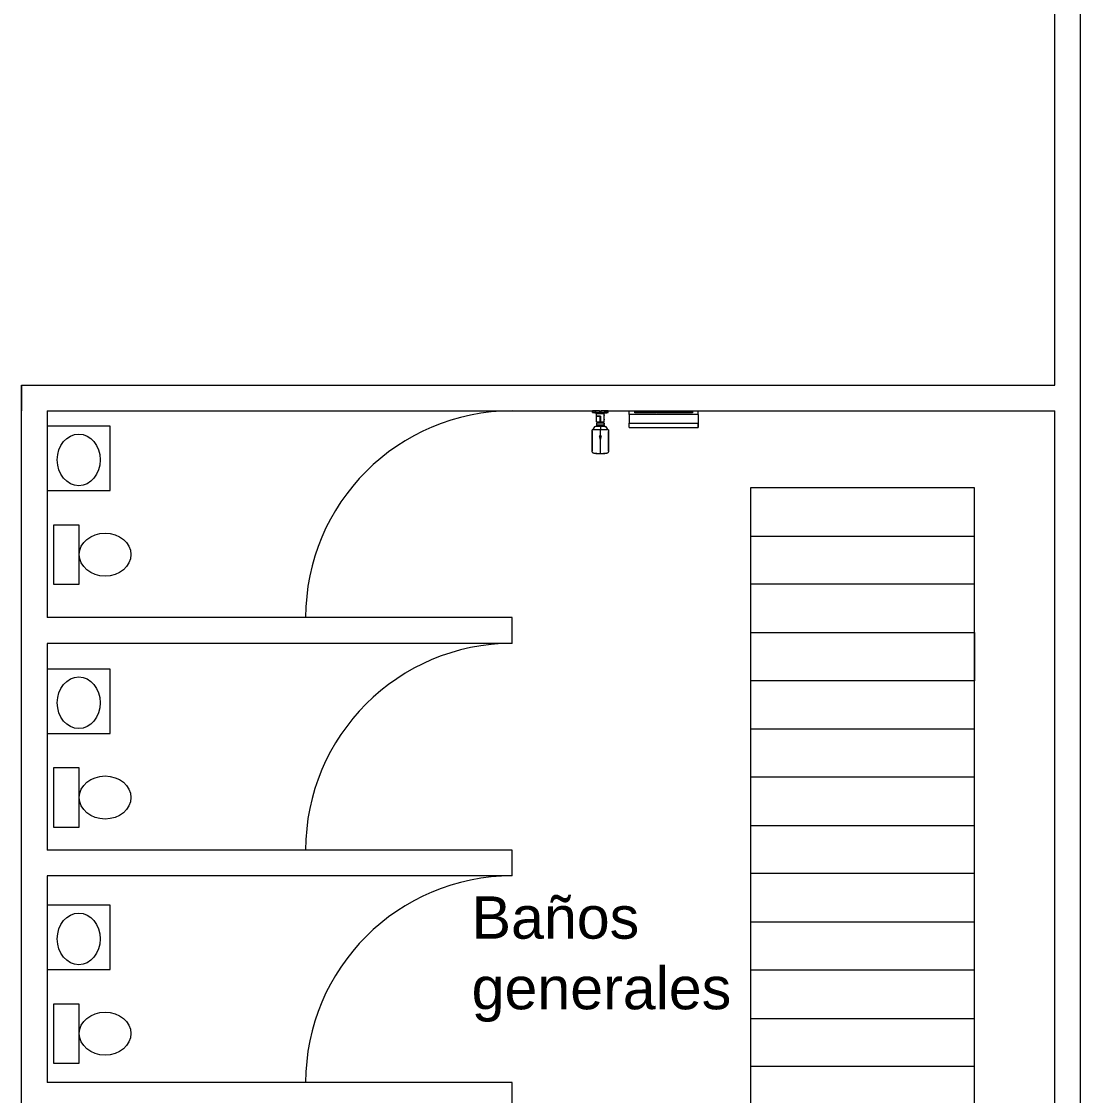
# Model space of a CAD drawing. Header units: millimetres. Extents: x -461 to 1315, y -154 to 152.
# Drawn here: x 1269.89 to 1276.04, y 31.47 to 37.7 of the extents above; entities that cross this region are included whole.
import ezdxf

# ---------------------------------------------------------------- set-up
doc = ezdxf.new("R2010")
doc.units = ezdxf.units.MM
doc.layers.get('0').update_dxf_attribs({"lineweight": 13})
for name, color, linetype, lineweight in [('A-DOOR', 251, 'Continuous', 13), ('A-FURN', 46, 'Continuous', 13), ('A-WALL', 253, 'Continuous', 15), ('C-SSWR', 3, 'Continuous', 13), ('E-AUXL', 72, 'Continuous', 13), ('E-LITE', 40, 'Continuous', 13), ('S-STRS', 4, 'Continuous', 13)]:
    doc.layers.add(name, color=color, linetype=linetype, lineweight=lineweight)
doc.styles.get("Standard").update_dxf_attribs({"font": 'arial.ttf'})

# ---------------------------------------------------------------- blocks, each defined once
blk = doc.blocks.new('*U119')
at = {"layer": 'E-LITE'}
for p, q in [((1106.4, 1404.1), (1186.5, 1404.1)), ((1106.4, 1399.8), (1106.4, 1404.1)), ((1113, 1403.7), (1121, 1403.7)), ((1113, 1403.2), (1113, 1403.7)), ((1121, 1403.2), (1113, 1403.2)), ((1113, 1403), (1121, 1403)), ((1113, 1402.5), (1113, 1403)), ((1121, 1402.5), (1113, 1402.5)), ((1113, 1402.3), (1121, 1402.3)), ((1113, 1401.8), (1113, 1402.3)), ((1121, 1401.8), (1113, 1401.8)), ((1121, 1403.7), (1121, 1403.2)), ((1121, 1403), (1121, 1402.5)), ((1121, 1402.3), (1121, 1401.8)), ((1121.4, 1403.7), (1129.4, 1403.7)), ((1121.4, 1403.2), (1121.4, 1403.7)), ((1129.4, 1403.2), (1121.4, 1403.2)), ((1121.4, 1403), (1129.4, 1403)), ((1121.4, 1402.5), (1121.4, 1403)), ((1129.4, 1402.5), (1121.4, 1402.5)), ((1121.4, 1402.3), (1129.4, 1402.3)), ((1121.4, 1401.8), (1121.4, 1402.3)), ((1129.4, 1401.8), (1121.4, 1401.8)), ((1129.4, 1403.7), (1129.4, 1403.2)), ((1129.4, 1403), (1129.4, 1402.5)), ((1129.4, 1402.3), (1129.4, 1401.8)), ((1129.8, 1403.7), (1137.8, 1403.7)), ((1129.8, 1403.2), (1129.8, 1403.7)), ((1137.8, 1403.2), (1129.8, 1403.2)), ((1129.8, 1403), (1137.8, 1403)), ((1129.8, 1402.5), (1129.8, 1403)), ((1137.8, 1402.5), (1129.8, 1402.5)), ((1129.8, 1402.3), (1137.8, 1402.3)), ((1129.8, 1401.8), (1129.8, 1402.3)), ((1137.8, 1401.8), (1129.8, 1401.8)), ((1137.8, 1403.7), (1137.8, 1403.2)), ((1137.8, 1403), (1137.8, 1402.5)), ((1137.8, 1402.3), (1137.8, 1401.8)), ((1138.3, 1403.7), (1146.2, 1403.7)), ((1138.3, 1403.2), (1138.3, 1403.7)), ((1146.2, 1403.2), (1138.3, 1403.2)), ((1138.3, 1403), (1146.2, 1403)), ((1138.3, 1402.5), (1138.3, 1403)), ((1146.2, 1402.5), (1138.3, 1402.5)), ((1138.3, 1402.3), (1146.2, 1402.3)), ((1138.3, 1401.8), (1138.3, 1402.3)), ((1146.2, 1401.8), (1138.3, 1401.8)), ((1146.2, 1403.7), (1146.2, 1403.2)), ((1146.2, 1403), (1146.2, 1402.5)), ((1146.2, 1402.3), (1146.2, 1401.8)), ((1146.7, 1403.2), (1146.7, 1403.7)), ((1146.7, 1403.7), (1154.7, 1403.7)), ((1154.7, 1403.2), (1146.7, 1403.2)), ((1146.7, 1402.5), (1146.7, 1403)), ((1146.7, 1403), (1154.7, 1403)), ((1154.7, 1402.5), (1146.7, 1402.5)), ((1146.7, 1401.8), (1146.7, 1402.3)), ((1146.7, 1402.3), (1154.7, 1402.3)), ((1154.7, 1401.8), (1146.7, 1401.8)), ((1154.7, 1403.7), (1154.7, 1403.2)), ((1154.7, 1403), (1154.7, 1402.5)), ((1154.7, 1402.3), (1154.7, 1401.8)), ((1155.1, 1403.2), (1155.1, 1403.7)), ((1155.1, 1403.7), (1163.1, 1403.7)), ((1163.1, 1403.2), (1155.1, 1403.2)), ((1155.1, 1402.5), (1155.1, 1403)), ((1155.1, 1403), (1163.1, 1403)), ((1163.1, 1402.5), (1155.1, 1402.5)), ((1155.1, 1401.8), (1155.1, 1402.3)), ((1155.1, 1402.3), (1163.1, 1402.3)), ((1163.1, 1401.8), (1155.1, 1401.8)), ((1163.1, 1403.7), (1163.1, 1403.2)), ((1163.1, 1403), (1163.1, 1402.5)), ((1163.1, 1402.3), (1163.1, 1401.8)), ((1163.5, 1403.2), (1163.5, 1403.7)), ((1163.5, 1403.7), (1171.5, 1403.7)), ((1171.5, 1403.2), (1163.5, 1403.2)), ((1163.5, 1402.5), (1163.5, 1403)), ((1163.5, 1403), (1171.5, 1403)), ((1171.5, 1402.5), (1163.5, 1402.5)), ((1163.5, 1401.8), (1163.5, 1402.3)), ((1163.5, 1402.3), (1171.5, 1402.3)), ((1171.5, 1401.8), (1163.5, 1401.8)), ((1171.5, 1403.7), (1171.5, 1403.2)), ((1171.5, 1403), (1171.5, 1402.5)), ((1171.5, 1402.3), (1171.5, 1401.8)), ((1171.9, 1403.2), (1171.9, 1403.7)), ((1171.9, 1403.7), (1179.9, 1403.7)), ((1179.9, 1403.2), (1171.9, 1403.2)), ((1171.9, 1402.5), (1171.9, 1403)), ((1171.9, 1403), (1179.9, 1403)), ((1179.9, 1402.5), (1171.9, 1402.5)), ((1171.9, 1401.8), (1171.9, 1402.3)), ((1171.9, 1402.3), (1179.9, 1402.3)), ((1179.9, 1401.8), (1171.9, 1401.8)), ((1179.9, 1403.7), (1179.9, 1403.2)), ((1179.9, 1403), (1179.9, 1402.5)), ((1179.9, 1402.3), (1179.9, 1401.8)), ((1186.5, 1399.8), (1186.5, 1404.1)), ((1186.5, 1399.8), (1106.4, 1399.8)), ((1106.4, 1399.8), (1106.4, 1389.9)), ((1106.4, 1389.9), (1186.5, 1389.9)), ((1106.4, 1389.9), (1106.4, 1389.9)), ((1106.4, 1385), (1106.4, 1389.9)), ((1106.4, 1385), (1106.4, 1389.9)), ((1186.5, 1399.8), (1186.5, 1389.9)), ((1186.5, 1389.9), (1186.5, 1389.9)), ((1186.5, 1389.9), (1186.5, 1385)), ((1186.5, 1385), (1186.5, 1389.9)), ((1106.4, 1385), (1106.4, 1385)), ((1106.4, 1384.7), (1106.4, 1385)), ((1106.4, 1384.7), (1106.4, 1385)), ((1106.4, 1384.7), (1186.5, 1384.7)), ((1106.4, 1384.7), (1106.4, 1384.7)), ((1186.5, 1385), (1186.5, 1385)), ((1186.5, 1384.7), (1186.5, 1385)), ((1186.5, 1385), (1186.5, 1384.7)), ((1186.5, 1384.7), (1186.5, 1384.7))]:
    blk.add_line(p, q, dxfattribs=at)
blk = doc.blocks.new('*U127')
for p, q in [((1159.05, 1155.28), (1159.05, 1169.47)), ((1159.05, 1163.13), (1159.46, 1163.13)), ((1159.46, 1162.99), (1159.05, 1162.99)), ((1159.46, 1162.93), (1159.05, 1162.93)), ((1159.05, 1161.82), (1159.46, 1161.82)), ((1159.05, 1161.76), (1159.46, 1161.76)), ((1159.05, 1161.62), (1159.46, 1161.62)), ((1159.12, 1169.54), (1159.12, 1163.13)), ((1160.56, 1169.46), (1159.12, 1169.54)), ((1159.12, 1161.62), (1159.12, 1155.21)), ((1159.9, 1162.05), (1159.9, 1162.7)), ((1160.56, 1155.28), (1160.56, 1169.46)), ((1160.69, 1169.33), (1160.69, 1165.88)), ((1160.69, 1167.32), (1160.69, 1167.41)), ((1160.69, 1167.17), (1160.69, 1167.32)), ((1160.69, 1166.96), (1160.69, 1167.17)), ((1160.69, 1166.78), (1160.69, 1166.96)), ((1160.69, 1166.67), (1160.69, 1166.78)), ((1160.69, 1166.67), (1160.69, 1166.56)), ((1160.69, 1155.42), (1160.69, 1165.88)), ((1161.47, 1165.79), (1161.47, 1158.96)), ((1161.52, 1165.49), (1161.51, 1165.75)), ((1161.51, 1159), (1161.51, 1165.75)), ((1161.52, 1159), (1161.52, 1165.75)), ((1161.56, 1165.79), (1161.56, 1158.96)), ((1161.95, 1165.79), (1161.56, 1165.79)), ((1161.95, 1165.79), (1161.97, 1165.79)), ((1161.97, 1165.79), (1161.97, 1165.79)), ((1162.16, 1165.75), (1162.16, 1165.75)), ((1162.38, 1165.73), (1162.37, 1165.73)), ((1162.6, 1165.72), (1162.6, 1165.73)), ((1162.83, 1165.73), (1162.6, 1165.73)), ((1163.04, 1165.75), (1162.82, 1165.73)), ((1163.18, 1165.78), (1163.04, 1165.75)), ((1163.04, 1165.75), (1163.04, 1165.75)), ((1163.23, 1165.79), (1163.18, 1165.78)), ((1163.25, 1165.79), (1163.23, 1165.79)), ((1163.23, 1165.79), (1163.23, 1165.79)), ((1163.23, 1165.78), (1163.23, 1165.79)), ((1163.24, 1165.79), (1163.24, 1165.79)), ((1165.91, 1165.79), (1163.25, 1165.79)), ((1163.79, 1158.96), (1163.79, 1162.42)), ((1163.79, 1162.42), (1169.02, 1162.42)), ((1163.83, 1159), (1163.83, 1162.37)), ((1163.83, 1162.37), (1169.25, 1162.37)), ((1163.85, 1162.37), (1163.85, 1159.39)), ((1163.86, 1162.24), (1163.86, 1159)), ((1163.9, 1162.24), (1163.9, 1158.96)), ((1163.99, 1162.37), (1163.99, 1162.33)), ((1163.99, 1162.37), (1169.25, 1162.37)), ((1168.65, 1162.33), (1163.99, 1162.33)), ((1165.91, 1165.79), (1165.93, 1165.79)), ((1165.93, 1165.79), (1165.93, 1165.79)), ((1166.12, 1165.75), (1166.12, 1165.75)), ((1166.34, 1165.73), (1166.33, 1165.73)), ((1166.56, 1165.72), (1166.56, 1165.73)), ((1166.79, 1165.73), (1166.56, 1165.73)), ((1167, 1165.75), (1166.78, 1165.73)), ((1167.14, 1165.78), (1167, 1165.75)), ((1167, 1165.75), (1167, 1165.75)), ((1167.19, 1165.79), (1167.14, 1165.78)), ((1167.19, 1165.79), (1167.19, 1165.79)), ((1167.19, 1165.78), (1167.19, 1165.79)), ((1167.21, 1165.79), (1167.19, 1165.79)), ((1167.2, 1165.79), (1167.2, 1165.79)), ((1169.02, 1165.79), (1167.21, 1165.79)), ((1169.02, 1162.33), (1168.65, 1162.33)), ((1169.02, 1162.37), (1169.02, 1165.79)), ((1169.02, 1158.96), (1169.02, 1162.37)), ((1169.29, 1162.42), (1169.29, 1165.52)), ((1169.29, 1164.29), (1169.63, 1164.29)), ((1169.29, 1159.23), (1169.29, 1162.33)), ((1169.63, 1160.46), (1169.63, 1164.29)), ((1170.04, 1165.65), (1170.04, 1159.1)), ((1170.18, 1165.79), (1170.18, 1158.96)), ((1170.18, 1165.79), (1170.58, 1165.79)), ((1170.58, 1165.79), (1170.59, 1165.79)), ((1170.59, 1165.79), (1170.58, 1165.79)), ((1170.59, 1165.79), (1170.58, 1165.79)), ((1170.64, 1165.78), (1170.59, 1165.79)), ((1170.59, 1165.79), (1170.59, 1165.79)), ((1170.99, 1165.74), (1170.98, 1165.74)), ((1171.42, 1165.74), (1171.2, 1165.73)), ((1171.2, 1165.73), (1171.2, 1165.73)), ((1171.63, 1165.76), (1171.42, 1165.74)), ((1171.77, 1165.78), (1171.63, 1165.76)), ((1171.63, 1165.76), (1171.63, 1165.76)), ((1171.82, 1165.79), (1171.77, 1165.78)), ((1171.77, 1165.78), (1171.77, 1165.78)), ((1171.82, 1165.79), (1171.81, 1165.79)), ((1171.82, 1165.79), (1171.82, 1165.79)), ((1171.82, 1165.79), (1172.05, 1165.79)), ((1171.82, 1165.79), (1171.82, 1165.79)), ((1171.82, 1165.79), (1171.82, 1165.79)), ((1172.05, 1158.96), (1172.05, 1165.79)), ((1172.09, 1165.75), (1172.09, 1159)), ((1172.09, 1159), (1172.09, 1165.75)), ((1172.13, 1158.96), (1172.13, 1165.79)), ((1172.13, 1162.37), (1176.19, 1162.37)), ((1176.19, 1169.72), (1176.19, 1155.03)), ((1181.31, 1162.37), (1176.19, 1162.37)), ((1176.26, 1169.79), (1176.26, 1154.96)), ((1176.26, 1169.77), (1196.04, 1169.77)), ((1194.63, 1169.85), (1177.55, 1169.85)), ((1181.41, 1162.51), (1182.98, 1162.51)), ((1181.41, 1162.24), (1181.41, 1162.51)), ((1182.98, 1162.24), (1181.41, 1162.24)), ((1184.24, 1162.78), (1182.98, 1162.78)), ((1182.98, 1162.51), (1182.98, 1162.24)), ((1182.98, 1161.96), (1184.24, 1161.96)), ((1184.48, 1162.7), (1183.02, 1162.7)), ((1183.02, 1162.05), (1184.48, 1162.05)), ((1184.65, 1162.37), (1183.05, 1162.37)), ((1184.6, 1162.56), (1183.06, 1162.56)), ((1183.06, 1162.55), (1184.61, 1162.55)), ((1184.61, 1162.2), (1183.06, 1162.2)), ((1183.06, 1162.19), (1184.6, 1162.19)), ((1197.47, 1162.37), (1184.65, 1162.37)), ((1194.63, 1169.85), (1194.63, 1169.85)), ((1194.63, 1169.85), (1194.63, 1169.85)), ((1195.19, 1169.85), (1195.21, 1169.85)), ((1195.91, 1169.8), (1195.89, 1169.8)), ((1195.89, 1169.8), (1196.04, 1169.77)), ((1195.91, 1169.8), (1196.05, 1169.77)), ((1196.04, 1169.77), (1196.05, 1169.77)), ((1160.56, 1155.28), (1159.12, 1155.21)), ((1160.69, 1158.25), (1160.69, 1158.25)), ((1160.69, 1157.89), (1160.69, 1157.88)), ((1160.69, 1157.58), (1160.69, 1157.78)), ((1160.69, 1157.44), (1160.69, 1157.58)), ((1160.69, 1157.56), (1160.69, 1157.56)), ((1160.69, 1157.35), (1160.69, 1157.44)), ((1160.69, 1157.29), (1160.69, 1157.35)), ((1160.69, 1157.34), (1160.69, 1157.34)), ((1160.7, 1158.59), (1160.7, 1158.58)), ((1161.52, 1159.26), (1161.51, 1159)), ((1163.79, 1158.96), (1161.56, 1158.96)), ((1163.86, 1159.4), (1163.85, 1159.39)), ((1169.02, 1158.96), (1163.9, 1158.96)), ((1169.29, 1160.46), (1169.63, 1160.46)), ((1169.63, 1160.46), (1169.63, 1160.46)), ((1170.18, 1158.96), (1172.05, 1158.96)), ((1196.04, 1154.98), (1176.26, 1154.98)), ((1177.55, 1154.89), (1177.53, 1154.89)), ((1177.55, 1154.89), (1194.63, 1154.89)), ((1177.55, 1154.89), (1177.55, 1154.89)), ((1177.55, 1154.89), (1177.55, 1154.89)), ((1194.63, 1154.89), (1194.63, 1154.89)), ((1194.63, 1154.89), (1194.63, 1154.89)), ((1195.21, 1154.9), (1195.19, 1154.9)), ((1196.04, 1154.98), (1195.89, 1154.95)), ((1195.89, 1154.95), (1195.91, 1154.95)), ((1195.91, 1154.95), (1196.05, 1154.98)), ((1196.05, 1154.98), (1196.04, 1154.98))]:
    blk.add_line(p, q)
for points in [[(1160.69, 1167.41), (1160.69, 1167.46), (1160.69, 1167.47), (1160.69, 1167.48), (1160.69, 1167.49)], [(1160.71, 1165.88), (1160.71, 1165.88), (1160.71, 1165.9), (1160.71, 1165.91), (1160.7, 1165.94), (1160.7, 1165.98), (1160.7, 1166.02), (1160.7, 1166.08), (1160.7, 1166.15), (1160.69, 1166.23), (1160.69, 1166.33), (1160.69, 1166.44), (1160.69, 1166.56)], [(1162.6, 1165.73), (1162.38, 1165.73), (1162.16, 1165.75), (1162.02, 1165.78), (1161.97, 1165.79)], [(1166.56, 1165.73), (1166.34, 1165.73), (1166.12, 1165.75), (1165.98, 1165.78), (1165.93, 1165.79)], [(1171.2, 1165.73), (1170.99, 1165.74), (1170.78, 1165.76), (1170.64, 1165.78)], [(1197.47, 1162.37), (1197.46, 1164.1), (1197.37, 1166.38), (1197.21, 1167.79), (1197.11, 1168.29), (1196.84, 1169.08), (1196.4, 1169.62), (1196.05, 1169.77)], [(1196.05, 1154.98), (1196.4, 1155.12), (1196.84, 1155.67), (1197.11, 1156.45), (1197.21, 1156.96), (1197.37, 1158.37), (1197.46, 1160.65), (1197.47, 1162.37)], [(1160.69, 1157.78), (1160.69, 1157.94), (1160.69, 1158.04), (1160.69, 1158.14), (1160.69, 1158.25), (1160.69, 1158.37), (1160.69, 1158.48), (1160.7, 1158.57), (1160.7, 1158.65), (1160.7, 1158.71), (1160.7, 1158.76), (1160.7, 1158.8), (1160.71, 1158.83), (1160.71, 1158.85), (1160.71, 1158.86)]]:
    blk.add_lwpolyline(points)
blk.add_circle((1182.2, 1162.37), 0.806)
for centre, radius, start, end in [((1159.12, 1169.47), 0.0683, 87, 180), ((1159.46, 1162.37), 0.751, 270, 90), ((1159.46, 1162.37), 0.68, 88.5039, 89.98858), ((1159.46, 1162.37), 0.614, 270, 89.99999), ((1159.46, 1162.38), 0.68, 270.00788, 271.49048), ((1160.55, 1169.33), 0.137, 0.26116, 86.99101), ((1160.62, 1167.49), 0.0676, 357.16436, 0.36092), ((1160.65, 1165.86), 0.0683, 1.45907, 42.96803), ((1161.47, 1165.75), 0.041, 3.33418, 86.58445), ((1161.56, 1165.75), 0.041, 89.99998, 179.99998), ((1161.85, 1165.25), 0.553, 78.39215, 78.61448), ((1163.99, 1162.24), 0.137, 89.99985, 180), ((1169.02, 1165.52), 0.273, 359.99509, 90.00027), ((1169.25, 1162.42), 0.041, 270.00022, 0.0001), ((1169.25, 1162.33), 0.041, 0, 90.00034), ((1169.63, 1164.7), 0.41, 270, 359.99843), ((1170.18, 1165.65), 0.137, 90, 180), ((1171.24, 1169.31), 3.59, 259.55386, 260.29631), ((1171.21, 1169.16), 3.43, 260.24042, 266.19221), ((1171.2, 1169.05), 3.32, 266.2833, 269.99352), ((1171.14, 1169.49), 3.76, 279.73647, 280.42945), ((1172.05, 1165.75), 0.041, 0, 90), ((1172.13, 1165.75), 0.041, 92.16288, 179.98836), ((1176.19, 1165.88), 3.1, 90, 165.78378), ((1181.36, 1162.37), 0.0546, 110.29317, 249.70683), ((1181.37, 1162.49), 0.0546, 102.29317, 241.70683), ((1181.37, 1162.26), 0.0546, 118.29317, 257.70683), ((1181.4, 1162.6), 0.0546, 94.29317, 233.70683), ((1182.2, 1162.37), 0.853, 175.44139, 176.55861), ((1182.2, 1162.37), 0.853, 183.44139, 184.55861), ((1181.4, 1162.14), 0.0546, 126.29317, 265.70683), ((1182.2, 1162.37), 0.853, 167.44139, 168.55861), ((1182.2, 1162.37), 0.853, 191.44139, 192.55861), ((1181.43, 1162.71), 0.0546, 86.29317, 225.70683), ((1181.43, 1162.04), 0.0546, 134.29317, 273.70683), ((1182.2, 1162.37), 0.853, 159.44139, 160.55861), ((1182.2, 1162.37), 0.853, 199.44139, 200.55861), ((1181.49, 1162.82), 0.0546, 78.29317, 217.70683), ((1181.49, 1161.93), 0.0546, 142.29317, 281.70683), ((1182.2, 1162.37), 0.853, 151.44139, 152.55861), ((1182.2, 1162.37), 0.853, 207.44139, 208.55861), ((1181.56, 1162.91), 0.0546, 70.29317, 209.70683), ((1182.2, 1162.37), 0.853, 143.44139, 144.55861), ((1182.2, 1162.37), 0.853, 215.44139, 216.55861), ((1181.56, 1161.84), 0.0546, 150.29317, 289.70683), ((1181.64, 1162.99), 0.0546, 62.29317, 201.70683), ((1182.2, 1162.37), 0.853, 135.44139, 136.55861), ((1182.2, 1162.37), 0.853, 223.44139, 224.55861), ((1181.64, 1161.76), 0.0546, 158.29317, 297.70683), ((1182.2, 1162.37), 0.853, 127.44139, 128.55861), ((1182.2, 1162.37), 0.853, 231.44139, 232.55861), ((1181.73, 1163.07), 0.0546, 54.29317, 193.70683), ((1181.73, 1161.68), 0.0546, 166.29317, 305.70683), ((1182.2, 1162.37), 0.853, 119.44139, 120.55861), ((1182.2, 1162.37), 0.853, 239.44139, 240.55861), ((1181.83, 1163.12), 0.0546, 46.29317, 185.70683), ((1181.83, 1161.63), 0.0546, 174.29317, 313.70683), ((1182.2, 1162.37), 0.853, 111.44139, 112.55861), ((1182.2, 1162.37), 0.853, 247.44139, 248.55861), ((1181.94, 1163.17), 0.0546, 38.29317, 177.70683), ((1181.94, 1161.58), 0.0546, 182.29317, 321.70683), ((1182.2, 1162.37), 0.853, 103.44139, 104.55861), ((1182.2, 1162.37), 0.853, 255.44139, 256.55861), ((1182.05, 1163.19), 0.0546, 30.29317, 169.70683), ((1182.05, 1161.55), 0.0546, 190.29317, 329.70683), ((1182.2, 1162.37), 0.853, 95.44139, 96.55861), ((1182.2, 1162.37), 0.853, 263.44139, 264.55861), ((1182.17, 1163.21), 0.0546, 22.29317, 161.70683), ((1182.17, 1161.54), 0.0546, 198.29317, 337.70683), ((1182.2, 1162.37), 0.853, 87.44139, 88.55861), ((1182.2, 1162.37), 0.853, 271.44139, 272.55861), ((1182.28, 1163.2), 0.0546, 14.29317, 153.70683), ((1182.28, 1161.55), 0.0546, 206.29317, 345.70683), ((1182.2, 1162.37), 0.853, 79.44139, 80.55861), ((1182.2, 1162.37), 0.853, 279.44139, 280.55861), ((1182.4, 1163.18), 0.0546, 6.29317, 145.70683), ((1182.4, 1161.57), 0.0546, 214.29317, 353.70683), ((1182.2, 1162.37), 0.853, 71.44139, 72.55861), ((1182.2, 1162.37), 0.853, 287.44139, 288.55861), ((1182.51, 1163.15), 0.0546, 358.29317, 137.70683), ((1182.51, 1161.6), 0.0546, 222.29317, 1.70683), ((1182.2, 1162.37), 0.853, 63.44139, 64.55861), ((1182.2, 1162.37), 0.853, 295.44139, 296.55861), ((1182.61, 1163.1), 0.0546, 350.29317, 129.70683), ((1182.61, 1161.65), 0.0546, 230.29317, 9.70683), ((1182.2, 1162.37), 0.853, 55.44139, 56.55861), ((1182.2, 1162.37), 0.853, 303.44139, 304.55861), ((1182.71, 1163.03), 0.0546, 342.29317, 121.70683), ((1182.71, 1161.72), 0.0546, 238.29317, 17.70683), ((1182.2, 1162.37), 0.853, 47.44139, 48.55861), ((1182.2, 1162.37), 0.853, 311.44139, 312.55861), ((1182.8, 1162.95), 0.0546, 334.29317, 113.70683), ((1182.8, 1161.8), 0.0546, 246.29317, 25.70683), ((1182.2, 1162.37), 0.853, 39.44139, 40.55861), ((1182.2, 1162.37), 0.853, 319.44139, 320.55861), ((1182.87, 1162.86), 0.0546, 326.29317, 105.70683), ((1182.87, 1161.88), 0.0546, 254.29317, 33.70683), ((1182.2, 1162.37), 0.853, 31.44139, 32.55861), ((1182.93, 1162.77), 0.0546, 318.29317, 97.70683), ((1182.93, 1161.98), 0.0546, 262.29317, 41.70683), ((1182.2, 1162.37), 0.853, 327.44139, 328.55861), ((1182.2, 1162.37), 0.853, 23.44139, 24.55861), ((1182.2, 1162.37), 0.853, 335.44139, 336.55861), ((1182.98, 1162.66), 0.0546, 310.29317, 89.70683), ((1182.98, 1162.09), 0.0546, 270.29317, 49.70683), ((1182.2, 1162.37), 0.853, 15.44139, 16.55861), ((1182.2, 1162.37), 0.853, 343.44139, 344.55861), ((1183.01, 1162.55), 0.0546, 302.29317, 81.70683), ((1183.01, 1162.2), 0.0546, 278.29317, 57.70683), ((1182.2, 1162.37), 0.853, 7.44139, 8.55861), ((1183.03, 1162.43), 0.0546, 294.29317, 73.70683), ((1183.03, 1162.32), 0.0546, 286.29317, 65.70683), ((1182.2, 1162.37), 0.853, 351.44139, 352.55861), ((1182.2, 1162.37), 0.853, 359.44139, 0.55861), ((1184.24, 1162.37), 0.41, 270, 90), ((1194.64, 1146.64), 23.22, 88.63868, 90.00768), ((1195.81, 1169.33), 0.478, 78.11902, 79.11867), ((1195.84, 1168.8), 0.989, 77.31369, 78.07534), ((1195.84, 1168.84), 0.956, 72.8716, 77.33101), ((1159.12, 1155.28), 0.0683, 180, 273), ((1160.55, 1155.42), 0.137, 273.00899, 359.73891), ((1226.41, 1157.74), 65.72, 179.55738, 179.87369), ((1305.79, 1157.5), 145.1, 179.8511, 179.97705), ((1245.23, 1157.51), 84.54, 179.96567, 180.11216), ((1160.62, 1157.26), 0.0676, 359.63907, 2.83301), ((1160.65, 1158.89), 0.0683, 317.03196, 358.54093), ((1162.46, 1158.7), 1.76, 176.17498, 176.43493), ((1161.47, 1159), 0.041, 273.41558, 356.66556), ((1161.56, 1159), 0.041, 179.99998, 269.99998), ((1163.79, 1159), 0.041, 269.95259, 0.01686), ((1163.9, 1159.34), 0.0683, 135.00002, 180), ((1163.9, 1159), 0.041, 180.01737, 269.95218), ((1169.02, 1159.23), 0.273, 269.99992, 359.99562), ((1169.63, 1160.05), 0.41, 0.00162, 90.00003), ((1170.18, 1159.1), 0.137, 180, 270), ((1172.05, 1159), 0.041, 270, 0), ((1172.13, 1159), 0.041, 180.01385, 267.82934), ((1176.19, 1158.87), 3.1, 194.21622, 270), ((1176.26, 1155.04), 0.0682, 180.03923, 270.03926), ((1176.26, 1155.03), 0.0681, 180.00473, 228.0476), ((1176.3, 1155.11), 0.161, 249.95607, 251.2777), ((1177.55, 1178.91), 24.01, 269.13394, 269.95044), ((1194.65, 1176.98), 22.09, 269.9562, 271.39629), ((1195.81, 1155.41), 0.478, 280.89288, 281.88136), ((1195.83, 1155.95), 0.997, 281.91804, 282.69604), ((1195.84, 1155.93), 0.974, 282.69292, 284.39556)]:
    blk.add_arc(centre, radius, start, end)
for points, knots in [([(1159.46, 1163.05), (1159.46, 1163.06), (1159.46, 1163.07), (1159.46, 1163.09), (1159.46, 1163.1), (1159.46, 1163.11), (1159.46, 1163.12), (1159.46, 1163.12), (1159.46, 1163.13), (1159.46, 1163.13)], [0, 0, 0, 0, 0.35643, 0.535493, 0.69769, 0.830118, 0.925702, 0.980783, 1, 1, 1, 1]), ([(1159.46, 1162.99), (1159.46, 1162.99), (1159.46, 1162.99), (1159.46, 1162.99), (1159.46, 1163), (1159.46, 1163.01), (1159.46, 1163.02), (1159.46, 1163.03), (1159.46, 1163.04), (1159.46, 1163.05)], [0, 0, 0, 0, 0.019071, 0.071637, 0.161856, 0.287608, 0.444159, 0.622044, 1, 1, 1, 1]), ([(1159.46, 1162.93), (1159.46, 1162.93), (1159.46, 1162.95), (1159.46, 1162.96), (1159.46, 1162.97), (1159.46, 1162.98), (1159.46, 1162.98), (1159.46, 1162.99), (1159.46, 1162.99), (1159.46, 1162.99)], [0, 0, 0, 0, 0.408529, 0.574776, 0.709499, 0.821333, 0.913324, 0.975308, 1, 1, 1, 1]), ([(1159.46, 1162.93), (1159.55, 1162.93), (1159.72, 1162.89), (1159.85, 1162.77), (1159.9, 1162.7)], [0, 0, 0, 0, 0.499226, 1, 1, 1, 1]), ([(1159.9, 1162.05), (1159.88, 1162.01), (1159.82, 1161.95), (1159.71, 1161.88), (1159.59, 1161.83), (1159.51, 1161.82), (1159.46, 1161.82)], [0, 0, 0, 0, 0.250077, 0.50015, 0.750157, 1, 1, 1, 1]), ([(1159.46, 1161.76), (1159.46, 1161.76), (1159.46, 1161.76), (1159.46, 1161.76), (1159.46, 1161.77), (1159.46, 1161.78), (1159.46, 1161.79), (1159.46, 1161.8), (1159.46, 1161.81), (1159.46, 1161.82)], [0, 0, 0, 0, 0.019377, 0.072954, 0.164671, 0.291884, 0.449279, 0.626904, 1, 1, 1, 1]), ([(1159.46, 1161.7), (1159.46, 1161.71), (1159.46, 1161.72), (1159.46, 1161.73), (1159.46, 1161.74), (1159.46, 1161.75), (1159.46, 1161.76), (1159.46, 1161.76), (1159.46, 1161.76), (1159.46, 1161.76)], [0, 0, 0, 0, 0.377956, 0.555841, 0.712392, 0.838144, 0.928363, 0.980929, 1, 1, 1, 1]), ([(1159.46, 1161.62), (1159.46, 1161.62), (1159.46, 1161.63), (1159.46, 1161.63), (1159.46, 1161.64), (1159.46, 1161.65), (1159.46, 1161.66), (1159.46, 1161.68), (1159.46, 1161.69), (1159.46, 1161.7)], [0, 0, 0, 0, 0.019217, 0.074298, 0.169882, 0.30231, 0.464507, 0.64357, 1, 1, 1, 1]), ([(1159.47, 1163.05), (1159.57, 1163.05), (1159.78, 1163), (1159.94, 1162.86), (1160, 1162.78)], [0, 0, 0, 0, 0.500625, 1, 1, 1, 1]), ([(1160, 1161.96), (1159.94, 1161.88), (1159.78, 1161.75), (1159.57, 1161.7), (1159.47, 1161.7)], [0, 0, 0, 0, 0.499419, 1, 1, 1, 1]), ([(1159.9, 1162.7), (1159.92, 1162.71), (1159.93, 1162.72), (1159.95, 1162.73), (1159.95, 1162.74)], [0, 0, 0, 0, 0.675258, 1, 1, 1, 1]), ([(1159.9, 1162.7), (1159.94, 1162.65), (1160, 1162.55), (1160.04, 1162.37), (1160, 1162.2), (1159.94, 1162.09), (1159.9, 1162.05)], [0, 0, 0, 0, 0.252181, 0.500022, 0.747876, 1, 1, 1, 1]), ([(1159.9, 1162.05), (1159.91, 1162.04), (1159.93, 1162.03), (1159.95, 1162.02), (1159.95, 1162.01)], [0, 0, 0, 0, 0.643731, 1, 1, 1, 1]), ([(1159.95, 1162.74), (1159.95, 1162.74), (1159.96, 1162.74), (1159.96, 1162.74), (1159.96, 1162.74)], [0, 0, 0, 0, 0.74457, 1, 1, 1, 1]), ([(1159.95, 1162.01), (1159.95, 1162.01), (1159.95, 1162.01), (1159.96, 1162.01), (1159.96, 1162.01)], [0, 0, 0, 0, 0.753197, 1, 1, 1, 1]), ([(1160, 1162.78), (1160.04, 1162.73), (1160.11, 1162.6), (1160.15, 1162.37), (1160.11, 1162.15), (1160.04, 1162.02), (1160, 1161.96)], [0, 0, 0, 0, 0.250162, 0.500007, 0.749854, 1, 1, 1, 1]), ([(1161.47, 1165.79), (1161.43, 1165.79), (1161.36, 1165.8), (1161.25, 1165.84), (1161.17, 1165.89), (1161.07, 1165.98), (1160.98, 1166.12), (1160.91, 1166.31), (1160.85, 1166.53), (1160.8, 1166.83), (1160.75, 1167.24), (1160.72, 1167.74), (1160.7, 1168.26), (1160.69, 1168.79), (1160.69, 1169.14), (1160.69, 1169.32)], [0, 0, 0, 0, 0.031047, 0.058469, 0.083921, 0.108718, 0.159185, 0.212975, 0.27011, 0.330095, 0.456287, 0.587981, 0.723285, 0.860877, 1, 1, 1, 1]), ([(1160.69, 1167.49), (1160.69, 1167.49), (1160.69, 1167.49), (1160.69, 1167.49), (1160.69, 1167.48), (1160.69, 1167.48), (1160.69, 1167.47), (1160.69, 1167.45), (1160.69, 1167.43), (1160.69, 1167.39), (1160.69, 1167.35), (1160.69, 1167.3), (1160.69, 1167.23), (1160.69, 1167.12), (1160.69, 1166.98), (1160.69, 1166.83), (1160.69, 1166.73), (1160.69, 1166.67)], [0, 0, 0, 0, 0.001083, 0.004677, 0.010748, 0.019252, 0.030141, 0.043367, 0.076642, 0.118695, 0.16913, 0.227539, 0.293447, 0.445094, 0.617931, 0.805158, 1, 1, 1, 1]), ([(1160.69, 1167.48), (1160.69, 1167.48), (1160.69, 1167.48), (1160.69, 1167.49), (1160.69, 1167.49)], [0, 0, 0, 0, 0.510054, 1, 1, 1, 1]), ([(1160.72, 1166.66), (1160.71, 1166.84), (1160.7, 1167.08), (1160.7, 1167.35), (1160.69, 1167.45), (1160.69, 1167.48)], [0, 0, 0, 0, 0.648972, 0.876968, 1, 1, 1, 1]), ([(1160.69, 1166.66), (1160.69, 1166.61), (1160.69, 1166.51), (1160.69, 1166.36), (1160.69, 1166.22), (1160.7, 1166.12), (1160.7, 1166.04), (1160.7, 1166), (1160.7, 1165.96), (1160.71, 1165.92), (1160.71, 1165.9), (1160.71, 1165.88), (1160.71, 1165.87), (1160.71, 1165.86), (1160.71, 1165.86)], [0, 0, 0, 0, 0.195644, 0.383042, 0.555658, 0.706858, 0.772491, 0.830705, 0.880953, 0.922708, 0.955634, 0.979694, 0.994666, 1, 1, 1, 1]), ([(1160.71, 1165.86), (1160.72, 1165.86), (1160.72, 1165.87), (1160.72, 1165.87), (1160.72, 1165.87), (1160.72, 1165.88)], [0, 0, 0, 0, 0.234882, 0.561752, 1, 1, 1, 1]), ([(1160.72, 1165.88), (1160.72, 1165.89), (1160.72, 1165.92), (1160.73, 1166.02), (1160.73, 1166.18), (1160.72, 1166.4), (1160.72, 1166.57), (1160.72, 1166.66)], [0, 0, 0, 0, 0.050246, 0.1273, 0.355274, 0.657213, 1, 1, 1, 1]), ([(1161.96, 1165.79), (1161.96, 1165.79), (1161.96, 1165.79), (1161.96, 1165.79), (1161.95, 1165.79)], [0, 0, 0, 0, 0.369358, 1, 1, 1, 1]), ([(1162.6, 1165.72), (1162.52, 1165.72), (1162.38, 1165.73), (1162.19, 1165.75), (1162.05, 1165.77), (1161.98, 1165.78), (1161.96, 1165.79)], [0, 0, 0, 0, 0.356849, 0.666708, 0.89065, 1, 1, 1, 1]), ([(1162.6, 1165.72), (1162.64, 1165.72), (1162.72, 1165.73), (1162.83, 1165.73), (1162.93, 1165.74), (1163.05, 1165.75), (1163.15, 1165.77), (1163.22, 1165.78), (1163.24, 1165.79)], [0, 0, 0, 0, 0.181707, 0.357092, 0.520994, 0.66706, 0.89078, 1, 1, 1, 1]), ([(1163.24, 1165.79), (1163.24, 1165.79), (1163.25, 1165.79), (1163.25, 1165.79), (1163.25, 1165.79)], [0, 0, 0, 0, 0.399191, 1, 1, 1, 1]), ([(1163.79, 1162.42), (1163.79, 1162.41), (1163.8, 1162.4), (1163.81, 1162.4), (1163.81, 1162.39), (1163.82, 1162.38), (1163.82, 1162.38), (1163.83, 1162.38), (1163.83, 1162.38), (1163.83, 1162.38), (1163.83, 1162.37), (1163.83, 1162.37), (1163.83, 1162.37)], [0, 0, 0, 0, 0.333634, 0.493974, 0.64506, 0.781451, 0.84162, 0.894676, 0.938748, 0.971951, 0.992756, 1, 1, 1, 1]), ([(1163.9, 1162.24), (1163.89, 1162.24), (1163.88, 1162.24), (1163.88, 1162.24), (1163.87, 1162.24), (1163.86, 1162.24), (1163.86, 1162.24), (1163.86, 1162.24), (1163.86, 1162.24), (1163.86, 1162.24)], [0, 0, 0, 0, 0.381694, 0.554211, 0.705338, 0.829431, 0.921948, 0.979181, 1, 1, 1, 1]), ([(1163.99, 1162.33), (1163.98, 1162.33), (1163.96, 1162.33), (1163.92, 1162.31), (1163.9, 1162.27), (1163.9, 1162.25), (1163.9, 1162.24)], [0, 0, 0, 0, 0.250016, 0.500028, 0.750035, 1, 1, 1, 1]), ([(1165.92, 1165.79), (1165.92, 1165.79), (1165.92, 1165.79), (1165.91, 1165.79), (1165.91, 1165.79)], [0, 0, 0, 0, 0.3695, 1, 1, 1, 1]), ([(1166.56, 1165.72), (1166.48, 1165.72), (1166.34, 1165.73), (1166.14, 1165.75), (1166.01, 1165.77), (1165.94, 1165.78), (1165.92, 1165.79)], [0, 0, 0, 0, 0.362731, 0.675684, 0.898012, 1, 1, 1, 1]), ([(1166.56, 1165.72), (1166.6, 1165.72), (1166.68, 1165.73), (1166.79, 1165.73), (1166.89, 1165.74), (1167, 1165.75), (1167.11, 1165.77), (1167.18, 1165.78), (1167.2, 1165.79)], [0, 0, 0, 0, 0.180756, 0.355289, 0.518546, 0.66425, 0.888408, 1, 1, 1, 1]), ([(1167.2, 1165.79), (1167.2, 1165.79), (1167.21, 1165.79), (1167.21, 1165.79), (1167.21, 1165.79)], [0, 0, 0, 0, 0.399911, 1, 1, 1, 1]), ([(1169.02, 1162.42), (1169.04, 1162.42), (1169.07, 1162.42), (1169.12, 1162.42), (1169.17, 1162.42), (1169.2, 1162.42), (1169.23, 1162.42), (1169.24, 1162.42), (1169.26, 1162.42), (1169.27, 1162.42), (1169.28, 1162.42), (1169.28, 1162.42), (1169.29, 1162.42), (1169.29, 1162.42), (1169.29, 1162.42), (1169.29, 1162.42), (1169.29, 1162.42), (1169.29, 1162.42)], [0, 0, 0, 0, 0.195031, 0.382715, 0.555562, 0.707111, 0.773007, 0.831468, 0.88192, 0.923867, 0.956937, 0.970029, 0.980777, 0.989163, 0.995173, 0.998789, 1, 1, 1, 1]), ([(1169.29, 1162.33), (1169.29, 1162.33), (1169.29, 1162.33), (1169.29, 1162.33), (1169.29, 1162.33), (1169.29, 1162.33), (1169.28, 1162.33), (1169.28, 1162.33), (1169.27, 1162.33), (1169.26, 1162.33), (1169.24, 1162.33), (1169.23, 1162.33), (1169.2, 1162.33), (1169.17, 1162.33), (1169.12, 1162.33), (1169.07, 1162.33), (1169.04, 1162.33), (1169.02, 1162.33)], [0, 0, 0, 0, 0.001211, 0.004824, 0.010829, 0.019214, 0.029964, 0.043058, 0.076115, 0.118071, 0.168524, 0.226977, 0.292884, 0.444426, 0.617298, 0.804923, 1, 1, 1, 1]), ([(1171.78, 1165.78), (1171.75, 1165.77), (1171.56, 1165.74), (1171.36, 1165.73), (1171.2, 1165.73)], [0, 0, 0, 0, 0.16346, 1, 1, 1, 1]), ([(1172.13, 1165.79), (1172.25, 1165.79), (1172.49, 1165.84), (1172.81, 1166.02), (1173.06, 1166.3), (1173.15, 1166.52), (1173.18, 1166.64)], [0, 0, 0, 0, 0.25011, 0.499979, 0.749911, 1, 1, 1, 1]), ([(1173.18, 1166.64), (1173.18, 1166.64), (1173.18, 1166.64), (1173.18, 1166.63), (1173.18, 1166.63), (1173.18, 1166.62), (1173.18, 1166.61), (1173.18, 1166.59), (1173.18, 1166.56), (1173.18, 1166.51), (1173.18, 1166.46), (1173.18, 1166.4), (1173.19, 1166.33), (1173.19, 1166.25), (1173.19, 1166.12), (1173.19, 1165.95), (1173.19, 1165.71), (1173.19, 1165.44), (1173.19, 1165.14), (1173.19, 1164.8), (1173.19, 1164.45), (1173.18, 1163.93), (1173.18, 1163.24), (1173.18, 1162.67), (1173.18, 1162.37)], [0, 0, 0, 0, 0.000301, 0.001197, 0.002683, 0.004751, 0.007393, 0.010602, 0.018692, 0.028967, 0.041382, 0.055898, 0.072473, 0.091076, 0.111707, 0.159142, 0.214994, 0.279001, 0.350326, 0.42805, 0.511613, 0.600683, 0.793467, 1, 1, 1, 1]), ([(1173.18, 1162.37), (1173.18, 1162.08), (1173.18, 1161.51), (1173.18, 1160.7), (1173.19, 1160.07), (1173.19, 1159.61), (1173.19, 1159.31), (1173.19, 1159.04), (1173.19, 1158.8), (1173.19, 1158.6), (1173.19, 1158.43), (1173.18, 1158.31), (1173.18, 1158.24), (1173.18, 1158.19), (1173.18, 1158.16), (1173.18, 1158.13), (1173.18, 1158.12), (1173.18, 1158.11), (1173.18, 1158.11)], [0, 0, 0, 0, 0.206533, 0.399317, 0.57195, 0.649674, 0.720999, 0.785006, 0.840858, 0.888293, 0.927527, 0.958618, 0.971033, 0.981308, 0.989398, 0.995249, 0.998803, 1, 1, 1, 1]), ([(1194.63, 1169.85), (1194.77, 1169.85), (1195.04, 1169.85), (1195.4, 1169.84), (1195.65, 1169.83), (1195.81, 1169.82), (1195.87, 1169.81), (1195.9, 1169.8)], [0, 0, 0, 0, 0.329676, 0.624769, 0.854843, 0.938729, 1, 1, 1, 1]), ([(1195.21, 1169.85), (1195.25, 1169.85), (1195.39, 1169.84), (1195.53, 1169.84), (1195.64, 1169.83)], [0, 0, 0, 0, 0.279998, 1, 1, 1, 1]), ([(1195.64, 1169.83), (1195.65, 1169.83), (1195.7, 1169.83), (1195.75, 1169.82), (1195.79, 1169.82)], [0, 0, 0, 0, 0.280719, 1, 1, 1, 1]), ([(1195.79, 1169.82), (1195.8, 1169.82), (1195.83, 1169.81), (1195.87, 1169.81), (1195.89, 1169.8)], [0, 0, 0, 0, 0.305351, 1, 1, 1, 1]), ([(1196.08, 1154.99), (1196.14, 1155), (1196.25, 1155.04), (1196.49, 1155.18), (1196.69, 1155.45), (1196.86, 1155.81), (1196.99, 1156.2), (1197.1, 1156.67), (1197.19, 1157.21), (1197.24, 1157.69), (1197.28, 1158.1), (1197.31, 1158.52), (1197.34, 1159.06), (1197.37, 1159.72), (1197.39, 1160.38), (1197.4, 1161.27), (1197.4, 1161.93), (1197.4, 1162.37)], [0, 0, 0, 0, 0.021763, 0.045513, 0.106268, 0.148141, 0.200098, 0.262267, 0.333115, 0.410206, 0.45033, 0.491185, 0.574399, 0.658801, 0.743802, 0.829099, 1, 1, 1, 1]), ([(1197.4, 1162.37), (1197.4, 1162.81), (1197.4, 1163.68), (1197.38, 1164.77), (1197.34, 1165.63), (1197.31, 1166.26), (1197.26, 1166.88), (1197.2, 1167.47), (1197.11, 1168), (1197.02, 1168.41), (1196.94, 1168.7), (1196.86, 1168.94), (1196.77, 1169.14), (1196.67, 1169.32), (1196.57, 1169.45), (1196.45, 1169.58), (1196.29, 1169.69), (1196.18, 1169.73), (1196.12, 1169.75)], [0, 0, 0, 0, 0.16895, 0.337337, 0.42085, 0.503288, 0.583665, 0.660468, 0.731538, 0.794467, 0.822316, 0.847639, 0.890831, 0.909132, 0.925542, 0.953902, 0.978104, 1, 1, 1, 1]), ([(1161.47, 1158.96), (1161.43, 1158.96), (1161.36, 1158.95), (1161.25, 1158.91), (1161.17, 1158.86), (1161.07, 1158.77), (1160.98, 1158.63), (1160.91, 1158.44), (1160.85, 1158.22), (1160.8, 1157.92), (1160.75, 1157.51), (1160.72, 1157.01), (1160.7, 1156.49), (1160.69, 1155.96), (1160.69, 1155.6), (1160.69, 1155.42)], [0, 0, 0, 0, 0.031043, 0.058459, 0.083906, 0.108701, 0.159168, 0.212963, 0.270104, 0.330093, 0.456292, 0.587989, 0.723294, 0.860882, 1, 1, 1, 1]), ([(1160.69, 1157.27), (1160.69, 1157.31), (1160.7, 1157.4), (1160.7, 1157.67), (1160.71, 1157.99), (1160.72, 1158.33), (1160.73, 1158.56), (1160.73, 1158.73), (1160.72, 1158.82), (1160.72, 1158.86), (1160.72, 1158.87)], [0, 0, 0, 0, 0.063952, 0.177823, 0.499091, 0.669538, 0.820554, 0.935146, 0.974189, 1, 1, 1, 1]), ([(1160.7, 1158.58), (1160.7, 1158.56), (1160.69, 1158.45), (1160.69, 1158.34), (1160.69, 1158.25)], [0, 0, 0, 0, 0.22824, 1, 1, 1, 1]), ([(1160.69, 1157.34), (1160.69, 1157.32), (1160.69, 1157.29), (1160.69, 1157.27), (1160.69, 1157.26), (1160.69, 1157.26)], [0, 0, 0, 0, 0.712683, 0.907562, 1, 1, 1, 1]), ([(1160.69, 1157.26), (1160.69, 1157.26), (1160.69, 1157.27), (1160.69, 1157.27), (1160.69, 1157.27)], [0, 0, 0, 0, 0.217591, 1, 1, 1, 1]), ([(1160.69, 1157.26), (1160.69, 1157.26), (1160.69, 1157.26), (1160.69, 1157.26), (1160.69, 1157.26)], [0, 0, 0, 0, 0.623351, 1, 1, 1, 1]), ([(1160.71, 1158.88), (1160.71, 1158.87), (1160.71, 1158.85), (1160.71, 1158.83), (1160.7, 1158.82)], [0, 0, 0, 0, 0.381849, 1, 1, 1, 1]), ([(1160.7, 1158.81), (1160.7, 1158.8), (1160.7, 1158.72), (1160.7, 1158.65), (1160.7, 1158.59)], [0, 0, 0, 0, 0.195328, 1, 1, 1, 1]), ([(1160.71, 1158.89), (1160.71, 1158.89), (1160.71, 1158.89), (1160.71, 1158.88), (1160.71, 1158.88)], [0, 0, 0, 0, 0.283854, 1, 1, 1, 1]), ([(1160.72, 1158.87), (1160.72, 1158.87), (1160.72, 1158.88), (1160.72, 1158.89), (1160.71, 1158.89)], [0, 0, 0, 0, 0.747546, 1, 1, 1, 1]), ([(1172.13, 1158.96), (1172.25, 1158.96), (1172.49, 1158.91), (1172.81, 1158.73), (1173.06, 1158.45), (1173.15, 1158.23), (1173.18, 1158.11)], [0, 0, 0, 0, 0.25011, 0.499979, 0.749911, 1, 1, 1, 1]), ([(1176.21, 1154.97), (1176.21, 1154.98), (1176.19, 1155), (1176.19, 1155.02), (1176.19, 1155.03)], [0, 0, 0, 0, 0.441295, 1, 1, 1, 1]), ([(1176.25, 1154.96), (1176.24, 1154.96), (1176.23, 1154.96), (1176.22, 1154.97), (1176.21, 1154.97)], [0, 0, 0, 0, 0.207703, 1, 1, 1, 1]), ([(1176.29, 1154.95), (1176.29, 1154.95), (1176.27, 1154.95), (1176.26, 1154.95), (1176.25, 1154.96)], [0, 0, 0, 0, 0.268551, 1, 1, 1, 1]), ([(1177.19, 1154.9), (1177.12, 1154.9), (1177, 1154.9), (1176.82, 1154.91), (1176.66, 1154.91), (1176.52, 1154.92), (1176.41, 1154.93), (1176.34, 1154.94), (1176.3, 1154.94), (1176.27, 1154.95), (1176.26, 1154.95), (1176.26, 1154.96), (1176.26, 1154.96)], [0, 0, 0, 0, 0.207455, 0.399562, 0.571382, 0.718495, 0.837159, 0.924422, 0.955628, 0.978348, 0.992746, 1, 1, 1, 1]), ([(1177.55, 1154.89), (1177.41, 1154.89), (1177.15, 1154.9), (1176.79, 1154.91), (1176.53, 1154.92), (1176.38, 1154.93), (1176.32, 1154.94), (1176.29, 1154.95)], [0, 0, 0, 0, 0.329568, 0.624521, 0.854772, 0.938556, 1, 1, 1, 1]), ([(1195.9, 1154.95), (1195.87, 1154.94), (1195.81, 1154.93), (1195.65, 1154.92), (1195.4, 1154.91), (1195.04, 1154.9), (1194.77, 1154.89), (1194.63, 1154.89)], [0, 0, 0, 0, 0.061242, 0.145109, 0.375171, 0.670285, 1, 1, 1, 1]), ([(1195.64, 1154.92), (1195.61, 1154.92), (1195.46, 1154.91), (1195.32, 1154.9), (1195.21, 1154.9)], [0, 0, 0, 0, 0.217239, 1, 1, 1, 1]), ([(1195.79, 1154.93), (1195.78, 1154.93), (1195.73, 1154.93), (1195.68, 1154.92), (1195.64, 1154.92)], [0, 0, 0, 0, 0.219658, 1, 1, 1, 1]), ([(1195.89, 1154.95), (1195.89, 1154.94), (1195.85, 1154.94), (1195.82, 1154.93), (1195.79, 1154.93)], [0, 0, 0, 0, 0.193013, 1, 1, 1, 1])]:
    blk.add_open_spline(points, degree=3, knots=knots)
blk.add_open_spline([(1176.21, 1154.98), (1176.22, 1154.97), (1176.24, 1154.96), (1176.26, 1154.96)], degree=3)

msp = doc.modelspace()

# ---------------------------------------------------------------- linework, layer by layer
at = {"layer": 'A-DOOR'}
for p, q in [((1272.7442, 34.2442, 0.072), (1271.5442, 34.2442, 0.072)), ((1272.7442, 34.2442, 0.072), (1271.5442, 34.2442, 0.072)), ((1272.7442, 32.8942, 0.072), (1271.5442, 32.8942, 0.072)), ((1272.7442, 32.8942, 0.072), (1271.5442, 32.8942, 0.072)), ((1272.7442, 31.5442, 0.072), (1271.5442, 31.5442, 0.072)), ((1272.7442, 31.5442, 0.072), (1271.5442, 31.5442, 0.072))]:
    msp.add_line(p, q, dxfattribs=at)
for centre in [(1272.7442, 34.2442, 0.072), (1272.7442, 34.2442, 0.072), (1272.7442, 32.8942, 0.072), (1272.7442, 32.8942, 0.072), (1272.7442, 31.5442, 0.072), (1272.7442, 31.5442, 0.072)]:
    msp.add_arc(centre, 1.2, 90, 180, dxfattribs=at)
at = {"layer": 'A-FURN'}
for p, q in [((1270.4096, 35.3544, 0.072), (1270.0442, 35.3544, 0.072)), ((1270.4096, 35.3544, 0.072), (1270.0442, 35.3544, 0.072)), ((1270.4096, 34.9819, 0.072), (1270.4096, 35.3544, 0.072)), ((1270.4096, 34.9819, 0.072), (1270.4096, 35.3544, 0.072)), ((1270.0442, 34.9819, 0.072), (1270.4096, 34.9819, 0.072)), ((1270.0442, 34.9819, 0.072), (1270.4096, 34.9819, 0.072)), ((1270.4096, 33.9441, 0.072), (1270.0442, 33.9441, 0.072)), ((1270.4096, 33.9441, 0.072), (1270.0442, 33.9441, 0.072)), ((1270.4096, 33.5717, 0.072), (1270.4096, 33.9441, 0.072)), ((1270.4096, 33.5717, 0.072), (1270.4096, 33.9441, 0.072)), ((1270.0442, 33.5717, 0.072), (1270.4096, 33.5717, 0.072)), ((1270.0442, 33.5717, 0.072), (1270.4096, 33.5717, 0.072)), ((1270.4096, 32.5734, 0.072), (1270.0442, 32.5734, 0.072)), ((1270.4096, 32.5734, 0.072), (1270.0442, 32.5734, 0.072)), ((1270.4096, 32.201, 0.072), (1270.4096, 32.5734, 0.072)), ((1270.4096, 32.201, 0.072), (1270.4096, 32.5734, 0.072)), ((1270.0442, 32.201, 0.072), (1270.4096, 32.201, 0.072)), ((1270.0442, 32.201, 0.072), (1270.4096, 32.201, 0.072))]:
    msp.add_line(p, q, dxfattribs=at)
at = {"layer": 'A-WALL'}
for p, q in [((1276.0442, 25.4442, 0.072), (1276.0442, 60.4442, 0.072)), ((1276.0442, 25.4442, 0.072), (1276.0442, 60.4442, 0.072)), ((1275.8942, 35.5942, 0.072), (1275.8942, 60.2942, 0.072)), ((1275.8942, 35.5942, 0.072), (1275.8942, 60.2942, 0.072)), ((1269.8942, 25.5942, 0.072), (1269.8942, 35.5942, 0.072)), ((1269.8942, 35.5942, 0.072), (1275.8942, 35.5942, 0.072)), ((1269.8942, 35.5942, 0.072), (1269.8942, 35.4442, 0.072)), ((1269.8942, 35.5942, 0.072), (1270.0442, 35.5942, 0.072)), ((1269.8942, 25.5942, 0.072), (1269.8942, 35.5942, 0.072)), ((1269.8942, 35.5942, 0.072), (1275.8942, 35.5942, 0.072)), ((1269.8942, 35.5942, 0.072), (1269.8942, 35.4442, 0.072)), ((1269.8942, 35.5942, 0.072), (1270.0442, 35.5942, 0.072)), ((1270.0442, 35.4442, 0.072), (1275.8942, 35.4442, 0.072)), ((1270.0442, 35.4442, 0.072), (1270.0442, 34.2442, 0.072)), ((1270.0442, 35.4442, 0.072), (1275.8942, 35.4442, 0.072)), ((1270.0442, 35.4442, 0.072), (1270.0442, 34.2442, 0.072)), ((1275.8942, 28.3442, 0.072), (1275.8942, 35.4442, 0.072)), ((1275.8942, 28.3442, 0.072), (1275.8942, 35.4442, 0.072)), ((1272.7442, 34.2442, 0.072), (1270.0442, 34.2442, 0.072)), ((1272.7442, 34.2442, 0.072), (1270.0442, 34.2442, 0.072)), ((1272.7442, 34.0942, 0.072), (1272.7442, 34.2442, 0.072)), ((1272.7442, 34.0942, 0.072), (1272.7442, 34.2442, 0.072)), ((1270.0442, 34.0942, 0.072), (1270.0442, 32.8942, 0.072)), ((1272.7442, 34.0942, 0.072), (1270.0442, 34.0942, 0.072)), ((1270.0442, 34.0942, 0.072), (1270.0442, 32.8942, 0.072)), ((1272.7442, 34.0942, 0.072), (1270.0442, 34.0942, 0.072)), ((1272.7442, 32.8942, 0.072), (1270.0442, 32.8942, 0.072)), ((1272.7442, 32.8942, 0.072), (1270.0442, 32.8942, 0.072)), ((1272.7442, 32.7442, 0.072), (1272.7442, 32.8942, 0.072)), ((1272.7442, 32.7442, 0.072), (1272.7442, 32.8942, 0.072)), ((1270.0442, 32.7442, 0.072), (1270.0442, 31.5442, 0.072)), ((1272.7442, 32.7442, 0.072), (1270.0442, 32.7442, 0.072)), ((1270.0442, 32.7442, 0.072), (1270.0442, 31.5442, 0.072)), ((1272.7442, 32.7442, 0.072), (1270.0442, 32.7442, 0.072)), ((1272.7442, 31.5442, 0.072), (1270.0442, 31.5442, 0.072)), ((1272.7442, 31.5442, 0.072), (1270.0442, 31.5442, 0.072)), ((1272.7442, 31.3942, 0.072), (1272.7442, 31.5442, 0.072)), ((1272.7442, 31.3942, 0.072), (1272.7442, 31.5442, 0.072))]:
    msp.add_line(p, q, dxfattribs=at)
at = {"layer": 'C-SSWR', "elevation": 0.072}
for points in [[(1270.0799, 34.4381), (1270.2299, 34.4381), (1270.2299, 34.781), (1270.0799, 34.781)], [(1270.0799, 34.4381), (1270.2299, 34.4381), (1270.2299, 34.781), (1270.0799, 34.781)], [(1270.0799, 33.0279), (1270.2299, 33.0279), (1270.2299, 33.3707), (1270.0799, 33.3707)], [(1270.0799, 33.0279), (1270.2299, 33.0279), (1270.2299, 33.3707), (1270.0799, 33.3707)], [(1270.0799, 31.6572), (1270.2299, 31.6572), (1270.2299, 32), (1270.0799, 32)], [(1270.0799, 31.6572), (1270.2299, 31.6572), (1270.2299, 32), (1270.0799, 32)]]:
    msp.add_lwpolyline(points, close=True, dxfattribs=at)
at = {"layer": 'C-SSWR'}
for centre, major_axis in [((1270.2269, 35.1596, 0.072), (0, 0.15)), ((1270.2269, 35.1596, 0.072), (0, 0.15)), ((1270.3799, 34.6096, 0.072), (-0.15, 0)), ((1270.3799, 34.6096, 0.072), (-0.15, 0)), ((1270.2269, 33.7493, 0.072), (0, 0.15)), ((1270.2269, 33.7493, 0.072), (0, 0.15)), ((1270.3799, 33.1993, 0.072), (-0.15, 0)), ((1270.3799, 33.1993, 0.072), (-0.15, 0)), ((1270.2269, 32.3786, 0.072), (0, 0.15)), ((1270.2269, 32.3786, 0.072), (0, 0.15)), ((1270.3799, 31.8286, 0.072), (-0.15, 0)), ((1270.3799, 31.8286, 0.072), (-0.15, 0))]:
    msp.add_ellipse(centre, major_axis=major_axis, ratio=0.833333, dxfattribs=at)
at = {"layer": 'S-STRS'}
for p, q in [((1275.4285, 34.9973, 0.072), (1274.1285, 34.9973, 0.072)), ((1274.1285, 34.9973, 0.072), (1274.1285, 29.1173, 0.072)), ((1275.4285, 34.9973, 0.072), (1274.1285, 34.9973, 0.072)), ((1274.1285, 34.9973, 0.072), (1274.1285, 29.1173, 0.072)), ((1275.4285, 29.1173, 0.072), (1275.4285, 34.9973, 0.072)), ((1275.4285, 29.1173, 0.072), (1275.4285, 34.9973, 0.072)), ((1274.1285, 34.7173, 0.072), (1275.4285, 34.7173, 0.072)), ((1274.1285, 34.7173, 0.072), (1275.4285, 34.7173, 0.072)), ((1275.4285, 34.4373, 0.072), (1274.1285, 34.4373, 0.072)), ((1275.4285, 34.4373, 0.072), (1274.1285, 34.4373, 0.072)), ((1274.1285, 34.1573, 0.072), (1275.4285, 34.1573, 0.072)), ((1274.1285, 34.1573, 0.072), (1275.4285, 34.1573, 0.072)), ((1275.4285, 34.1573, 0.072), (1275.4285, 33.8773, 0.072)), ((1275.4285, 34.1573, 0.072), (1275.4285, 33.8773, 0.072)), ((1275.4285, 33.8773, 0.072), (1274.1285, 33.8773, 0.072)), ((1275.4285, 33.8773, 0.072), (1274.1285, 33.8773, 0.072)), ((1274.1285, 33.5973, 0.072), (1275.4285, 33.5973, 0.072)), ((1274.1285, 33.5973, 0.072), (1275.4285, 33.5973, 0.072)), ((1275.4285, 33.3173, 0.072), (1274.1285, 33.3173, 0.072)), ((1275.4285, 33.3173, 0.072), (1274.1285, 33.3173, 0.072)), ((1274.1285, 33.0373, 0.072), (1275.4285, 33.0373, 0.072)), ((1274.1285, 33.0373, 0.072), (1275.4285, 33.0373, 0.072)), ((1275.4285, 32.7573, 0.072), (1274.1285, 32.7573, 0.072)), ((1275.4285, 32.7573, 0.072), (1274.1285, 32.7573, 0.072)), ((1274.1285, 32.4773, 0.072), (1275.4285, 32.4773, 0.072)), ((1274.1285, 32.4773, 0.072), (1275.4285, 32.4773, 0.072)), ((1275.4285, 32.1973, 0.072), (1274.1285, 32.1973, 0.072)), ((1275.4285, 32.1973, 0.072), (1274.1285, 32.1973, 0.072)), ((1274.1285, 31.9173, 0.072), (1275.4285, 31.9173, 0.072)), ((1274.1285, 31.9173, 0.072), (1275.4285, 31.9173, 0.072)), ((1275.4285, 31.6373, 0.072), (1274.1285, 31.6373, 0.072)), ((1275.4285, 31.6373, 0.072), (1274.1285, 31.6373, 0.072))]:
    msp.add_line(p, q, dxfattribs=at)

# ---------------------------------------------------------------- block references
at = {"layer": 'E-AUXL', "xscale": 0.006442835003217295, "yscale": 0.006442835003217295, "zscale": 0.006442835003217295, "rotation": 270}
msp.add_blockref('*U127', (1265.7667, 42.9118, 0.072), dxfattribs=at)
at = {"layer": 'E-LITE', "xscale": 0.004982751380907579, "yscale": 0.004982751380907579, "zscale": 0.004982751380907579}
msp.add_blockref('*U119', (1267.911, 28.4479, 0.072), dxfattribs=at)

# ---------------------------------------------------------------- texts
at = {"layer": 'A-WALL', "insert": (1272.5082, 32.6254, 0.072), "char_height": 0.245775, "attachment_point": 1}
msp.add_mtext_dynamic_manual_height_columns('Baños generales', width=2.32677, gutter_width=1.2289, heights=[0], dxfattribs=at)
msp.add_mtext_dynamic_manual_height_columns('Baños generales', width=2.32677, gutter_width=1.2289, heights=[0], dxfattribs=at)

doc.saveas('drawing.dxf')
